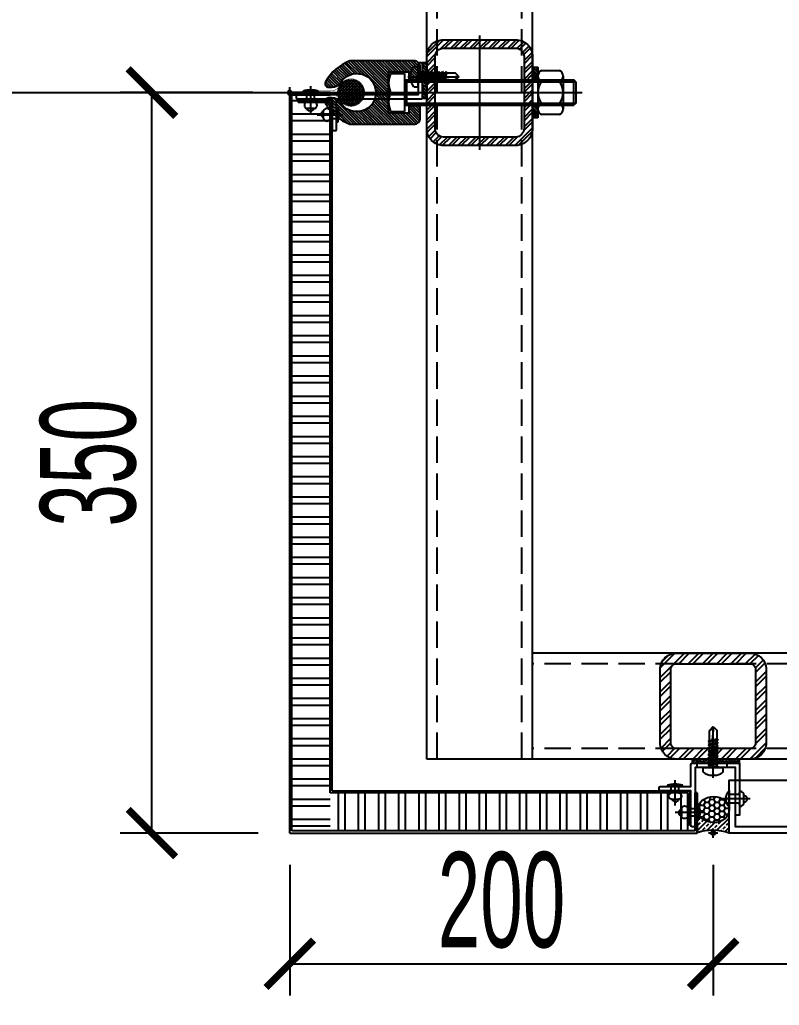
# Model space of a CAD drawing. Extents: x -8792 to 174344, y -43961 to 62816.
# Drawn here: x 98453.8 to 98812.6, y -9368.2 to -8902.4 of the extents above; entities that cross this region are included whole.
import ezdxf
from ezdxf.xclip import XClip

# ---------------------------------------------------------------- set-up
doc = ezdxf.new("R2010")
doc.units = 0
doc.header["$LTSCALE"] = 50
doc.header["$XCLIPFRAME"] = 0
for name, pattern in [('ACAD_ISO10W100', [18, 12, -3, 0, -3]), ('CENTER', [2, 1.25, -0.25, 0.25, -0.25]), ('CENTER2', [28.575, 19.05, -3.175, 3.175, -3.175]), ('CT-Dashdot', [25.4, 12.7, -6.35, 0, -6.35]), ('DASH', [0.35, 0.25, -0.1]), ('DIVIDE', [1.25, 0.5, -0.25, 0, -0.25, 0, -0.25]), ('DOT2', [0.125, 0, -0.125]), ('HIDDEN', [0.375, 0.25, -0.125]), ('JIS_08_15', [17.25, 15, -0.75, 0.75, -0.75])]:
    doc.linetypes.add(name, pattern=pattern)
for name, color, linetype in [('#分隔线', 1, 'JIS_08_15'), ('#标注', 1, 'Continuous'), ('#虚线', 8, 'HIDDEN'), ('#配件', 11, 'Continuous'), ('#铝型材', 3, 'Continuous'), ('#铝板', 2, 'Continuous'), ('-02SZ-GC', 25, 'Continuous'), ('-08SZ-TC', 8, 'Continuous'), ('-10SZ-ZX', 251, 'CENTER'), ('1 轴线 辅助线', 1, 'CENTER'), ('2-会议墙身$0$000-灯膜', 4, 'Continuous'), ('6 附件', 6, 'Continuous'), ('8 填充 焊缝', 8, 'Continuous'), ('A-FLOR-OTLN', 4, 'DOT2'), ('hat', 8, 'Continuous'), ('PJ', 4, 'Continuous'), ('PSC-EPDM', 3, 'Continuous'), ('PSC-mem-extrusions', 1, 'Continuous'), ('PSC-membrane', 2, 'Continuous'), ('PSC-system', 2, 'CT-Dashdot'), ('PSC-thinlines', 4, 'Continuous'), ('STEEL', 34, 'Continuous'), ('TC', 251, 'Continuous'), ('USER', 7, 'Continuous'), ('WA', 34, 'Continuous'), ('XC', 3, 'Continuous'), ('中心线', 1, 'CENTER2'), ('其他', 4, 'Continuous'), ('吊顶', 7, 'Continuous'), ('螺栓钉类', 241, 'Continuous'), ('螺钉', 233, 'Continuous'), ('铝板', 2, 'Continuous')]:
    doc.layers.add(name, color=color, linetype=linetype)
doc.styles.add('JHZX', font='jrs.shx', dxfattribs={"width": 0.6, "bigfont": 'jhz.shx'})
doc.dimstyles.new('JZBZ-15', dxfattribs={"dimscale": 15, "dimtxt": 3, "dimasz": 1.5, "dimexe": 1, "dimexo": 1, "dimgap": 0.5, "dimtad": 1, "dimdec": 0, "dimdsep": 46, "dimtxsty": 'JHZX', "dimblk1": 'ARCHTICK', "dimblk2": 'ARCHTICK', "dimsah": 1, "dimcen": 0, "dimclrd": 1, "dimclre": 1, "dimclrt": 2, "dimadec": 3, "dimazin": 2, "dimtfac": 1, "dimtdec": 0, "dimtix": 1, "dimtmove": 0, "dimatfit": 3, "dimfxl": 0, "dimtolj": 1, "dimlwd": -1, "dimlwe": -1, "dimarcsym": 0})

# ---------------------------------------------------------------- blocks, each defined once
blk = doc.blocks.new('A$Cbd8d7c8c')
at = {"layer": 'A-FLOR-OTLN', "color": 8}
blk.add_lwpolyline([(-22721.25, -15689.87), (-43719.42, -33393.16, 0.413756), (-43991.61, -36560.98, 0.189672), (122158.17, -126683.04, 0.414786), (124666.02, -124719.49), (133885.17, -48361.88, 0.379931), (116453.25, -23207.95, 0.236452)], format="xyb", dxfattribs=at)
at = {"layer": '吊顶', "const_width": 3}
blk.add_lwpolyline([(36525.16, -42886.24, 0.056654), (31389.8, -41079.32), (30859.09, -40957.78, -0.112536), (21289.45, -36343.72, -0.028917), (3039.01, -19971.01, 0.413532), (-633.62, -19953.38), (-31397.94, -50352.84, 0.414781), (-31416.33, -54033.31, 0.170492), (123964.28, -129414.71, 0.412564), (126841.18, -127143.22), (136317.5, -48655.55, 1.269195), (87076.8, -54393.32)], format="xyb", dxfattribs=at)
blk = doc.blocks.new('F40×4')
at = {"layer": '-08SZ-TC', "ltscale": 20}
h = blk.add_hatch(dxfattribs=at)
h.set_pattern_fill('STEEL', color=256, scale=2)
h.set_pattern_definition([(45, (0, -5), (-2.24506, 2.24506), []), (45, (0, -3.4125), (-2.24506, 2.24506), [])])
edge = h.paths.add_edge_path(flags=16)
edge.add_line((-17, 21), (17, 21))
edge.add_arc((17, 17), 4, 0, 90, ccw=False)
edge.add_line((21, 17), (21, -17))
edge.add_arc((17, -17), 4, -90, 0, ccw=False)
edge.add_line((17, -21), (-17, -21))
edge.add_arc((-17, -17), 4, 180, 270, ccw=False)
edge.add_line((-21, -17), (-21, 17))
edge.add_arc((-17, 17), 4, 90, 180, ccw=False)
edge = h.paths.add_edge_path()
edge.add_line((-17, 25), (17, 25))
edge.add_arc((17, 17), 8, 0, 90, ccw=False)
edge.add_line((25, 17), (25, -17))
edge.add_arc((17, -17), 8, -90, 0, ccw=False)
edge.add_line((17, -25), (-17, -25))
edge.add_arc((-17, -17), 8, 180, 270, ccw=False)
edge.add_line((-25, -17), (-25, 17))
edge.add_arc((-17, 17), 8, 90, 180, ccw=False)
at = {"layer": '-02SZ-GC'}
for points in [[(-17, 25), (17, 25, -0.414214), (25, 17), (25, -17, -0.414214), (17, -25), (-17, -25, -0.414214), (-25, -17), (-25, 17, -0.414214)], [(-17, 21), (17, 21, -0.414214), (21, 17), (21, -17, -0.414214), (17, -21), (-17, -21, -0.414214), (-21, -17), (-21, 17, -0.414214)]]:
    blk.add_lwpolyline(points, format="xyb", close=True, dxfattribs=at)
at = {"layer": '-10SZ-ZX', "linetype": 'CENTER', "ltscale": 5}
for p, q in [((0, 27), (0, -27)), ((-27, 0), (27, 0))]:
    blk.add_line(p, q, dxfattribs=at)
blk = doc.blocks.new('20250613.153125')
h = blk.add_hatch()
h.set_pattern_fill('ANSI31', color=8, scale=0.25, angle=-90)
h.set_pattern_definition([(315, (-6075.1913, 23836.0536), (0.561266008, 0.561266008), [])])
h.paths.add_polyline_path([(2.5, -6.5), (0, -6.5), (0, -12), (2.5, -12)])
h.paths.add_polyline_path([(2.5, 12), (0, 12), (0, 6.5), (2.5, 6.5)])
at = {"layer": 'PSC-thinlines'}
h = blk.add_hatch(dxfattribs=at)
h.set_pattern_fill('ANSI31', color=8, scale=0.3, angle=-90, style=0)
h.set_pattern_definition([(315, (-6046.99, 19583.1014), (0.67351921, 0.67351921), [])])
edge = h.paths.add_edge_path()
edge.add_arc((-96.25, -4.25), 1.75, 450, 569.6022)
edge.add_arc((-78.18, 6.03), 22.54, 209.6211, 248.8732)
edge.add_line((-86.3, -15), (-56, -15))
edge.add_arc((-56, -12), 3, 270, 360)
edge.add_line((-53, -12), (-53, -6.25))
edge.add_line((-53, -6.25), (-58.5, -6.25))
edge.add_line((-58.5, -6.25), (-58.5, -9.75))
edge.add_line((-58.5, -9.75), (-68, -9.75))
edge.add_line((-68, -9.75), (-68, 9.75))
edge.add_line((-68, 9.75), (-58.5, 9.75))
edge.add_line((-58.5, 9.75), (-58.5, 6.25))
edge.add_line((-58.5, 6.25), (-53, 6.25))
edge.add_line((-53, 6.25), (-53, 12))
edge.add_arc((-56, 12), 3, 360, 450)
edge.add_line((-56, 15), (-86.3, 15))
edge.add_arc((-78.18, -6.03), 22.54, 111.1268, 150.3789)
edge.add_arc((-96.25, 4.25), 1.75, 150.3978, 270)
edge.add_line((-96.25, 2.5), (-94.82, 2.5))
edge.add_arc((-94.82, 7.5), 5, 270, 327.6076)
edge.add_arc((-83, 0), 9, -147.6076, 147.6076, ccw=False)
edge.add_arc((-94.82, -7.5), 5, 392.3924, 450)
edge.add_line((-94.82, -2.5), (-96.25, -2.5))
h = blk.add_hatch(dxfattribs=at)
h.set_pattern_fill('ANSI37', color=8, scale=0.3, angle=-90, style=0)
h.set_pattern_definition([(315, (-20798.2993, 30841.11475), (0.67351921, 0.67351921), []), (45, (-20798.2993, 30841.11475), (-0.67351921, 0.67351921), [])])
edge = h.paths.add_edge_path()
edge.add_arc((-85.74, 0), 6, 0, 360)
at = {"color": 8}
for p, q in [((0, 12), (2.5, 12)), ((0, -12), (0, 12)), ((2.5, 12), (2.5, -12)), ((4.2, 10.39), (12.8, 10.39)), ((-67.05, 9), (-60.5, 9)), ((-60.5, 9), (-60.5, -9)), ((-60.5, 6), (19.49, 6)), ((-60.5, 6), (-59.55, 5.05)), ((-59.55, 6), (-59.55, -6)), ((-59.55, 5.05), (20.44, 5.05)), ((0, 6.5), (2.5, 6.5)), ((2.5, 7.79), (2.5, -7.79)), ((4.2, 5.19), (12.8, 5.19)), ((14.5, 7.79), (14.5, -7.79)), ((20.44, 5.05), (19.49, 6)), ((19.49, -6), (19.49, 6)), ((20.44, 5.05), (20.44, -5.05)), ((-68, -4.5), (-68, 4.5)), ((-67.05, 0), (-60.5, 0)), ((-67.05, -9), (-60.5, -9)), ((-60.5, -6), (-59.55, -5.05)), ((-60.5, -6), (19.49, -6)), ((-59.55, -5.05), (20.44, -5.05)), ((0, -6.5), (2.5, -6.5)), ((4.2, -5.19), (12.8, -5.19)), ((20.44, -5.05), (19.49, -6)), ((2.5, -12), (0, -12)), ((12.8, -10.39), (4.2, -10.39))]:
    blk.add_line(p, q, dxfattribs=at)
for centre, radius, start, end in [((5.34, 7.79), 2.84, 113.643, 246.357), ((11.66, 7.79), 2.84, 293.643, 66.357), ((-56.87, 4.5), 11.13, 156.1585, 203.8415), ((11.27, 0), 8.77, 143.7273, 216.2727), ((5.73, 0), 8.77, 323.7273, 36.2727), ((-56.87, -4.5), 11.13, 156.1585, 203.8415), ((5.34, -7.79), 2.84, 113.643, 246.357), ((11.66, -7.79), 2.84, 293.643, 66.357)]:
    blk.add_arc(centre, radius, start, end, dxfattribs=at)
at = {"layer": 'PSC-EPDM', "color": 8}
blk.add_circle((-85.74, 0), 6, dxfattribs=at)
at = {"layer": 'PSC-mem-extrusions', "color": 8, "flags": 128}
blk.add_lwpolyline([(-97.77, -5.11, 0.172964), (-86.3, -15), (-56, -15, 0.414214), (-53, -12), (-53, -6.25), (-58.5, -6.25), (-58.5, -9.75), (-68, -9.75), (-68, 9.75), (-58.5, 9.75), (-58.5, 6.25), (-53, 6.25), (-53, 12, 0.414214), (-56, 15), (-86.3, 15, 0.172964), (-97.77, 5.11, 0.575039), (-96.25, 2.5), (-94.82, 2.5, 0.256792), (-90.6, 4.82, -3.442879), (-90.6, -4.82, 0.256792), (-94.82, -2.5), (-96.25, -2.5, 0.575039)], format="xyb", close=True, dxfattribs=at)
at = {"layer": 'PSC-membrane', "color": 8, "const_width": 0.2, "flags": 128}
blk.add_lwpolyline([(-102.84, 1), (-94.36, 1, 0.291942), (-91.64, 2.74, -4.529211), (-91.64, -2.74, 0.291942), (-94.36, -1), (-102.49, -1)], format="xyb", dxfattribs=at)
at = {"layer": 'PSC-system', "color": 8, "linetype": 'ACAD_ISO10W100'}
blk.add_line((-71, 0), (23.44, 0), dxfattribs=at)
blk = doc.blocks.new('cp')
at = {"layer": 'USER'}
h = blk.add_hatch(color=7, dxfattribs=at)
h.paths.add_polyline_path([(0, 0), (1, 0, 0.414214), (0, 1)])
h.paths.add_polyline_path([(0, 0), (-1, 0, 0.414214), (0, -1)])
at = {"layer": 'USER', "color": 7}
for p, q in [((-2.5, 0), (2.5, 0)), ((0, -2.5), (0, 2.5))]:
    blk.add_line(p, q, dxfattribs=at)
blk.add_circle((0, 0), 1, dxfattribs=at)
blk = doc.blocks.new('*U104')
at = {"layer": '中心线', "color": 1, "linetype": 'CENTER', "ltscale": 2.357948}
blk.add_line((0, -4.91), (0, 19.39), dxfattribs=at)
at = {"layer": '其他', "color": 4, "linetype": 'Continuous'}
for p, q in [((-2.4, 12.46), (-0.39, 12.75)), ((-2.4, 10.86), (2.4, 11.54)), ((-2.4, 9.26), (2.4, 9.94)), ((-1.79, 12.81), (-0.37, 13.08)), ((-1.79, 12.11), (0, 12.45)), ((-1.79, 11.21), (1.79, 11.89)), ((-1.79, 10.51), (1.79, 11.19)), ((-1.79, 9.61), (1.79, 10.29)), ((-1.79, 8.91), (1.79, 9.59)), ((0.23, 12.49), (1.79, 12.79)), ((0.34, 13.22), (1.79, 13.49)), ((0.48, 12.87), (2.4, 13.14)), ((-2.4, 7.66), (2.4, 8.34)), ((-2.4, 6.06), (2.4, 6.74)), ((-2.4, 4.46), (2.4, 5.14)), ((-1.79, 8.01), (1.79, 8.69)), ((-1.79, 7.31), (1.79, 7.99)), ((-1.79, 6.41), (1.79, 7.09)), ((-1.79, 5.71), (1.79, 6.39)), ((-1.79, 4.81), (1.79, 5.49)), ((-1.79, 4.11), (1.79, 4.79)), ((-2.4, 2.86), (2.4, 3.54)), ((-2.4, 1.26), (2.4, 1.94)), ((-1.87, 0), (1.79, 0.69)), ((-1.79, 3.21), (1.79, 3.89)), ((-1.79, 2.51), (1.79, 3.19)), ((-1.79, 1.61), (1.79, 2.29)), ((-1.79, 0.91), (1.79, 1.59)), ((0, 0), (2.4, 0.34))]:
    blk.add_line(p, q, dxfattribs=at)
at = {"layer": '螺栓钉类', "linetype": 'Continuous'}
for p, q in [((-0.3, 19), (-1.79, 17.51)), ((-0.37, 13.08), (0.3, 19)), ((0, 19), (-0.3, 19)), ((0, 19), (0.3, 19)), ((0.3, 19), (1.79, 17.51)), ((-1.79, 12.81), (-1.79, 17.51)), ((1.79, 13.49), (1.79, 17.51)), ((-2.4, 12.46), (-1.79, 12.81)), ((-2.4, 12.46), (-1.79, 12.11)), ((-2.4, 10.86), (-1.79, 11.21)), ((-2.4, 10.86), (-1.79, 10.51)), ((-2.4, 9.26), (-1.79, 9.61)), ((-1.79, 11.21), (-1.79, 12.11)), ((-1.79, 9.61), (-1.79, 10.51)), ((1.79, 13.49), (2.4, 13.14)), ((1.79, 12.79), (2.4, 13.14)), ((1.79, 11.89), (1.79, 12.79)), ((1.79, 11.89), (2.4, 11.54)), ((1.79, 11.19), (2.4, 11.54)), ((1.79, 10.29), (1.79, 11.19)), ((1.79, 10.29), (2.4, 9.94)), ((1.79, 9.59), (2.4, 9.94)), ((1.79, 8.69), (1.79, 9.59)), ((-2.4, 9.26), (-1.79, 8.91)), ((-2.4, 7.66), (-1.79, 8.01)), ((-2.4, 7.66), (-1.79, 7.31)), ((-2.4, 6.06), (-1.79, 6.41)), ((-2.4, 6.06), (-1.79, 5.71)), ((-2.4, 4.46), (-1.79, 4.81)), ((-1.79, 8.01), (-1.79, 8.91)), ((-1.79, 6.41), (-1.79, 7.31)), ((-1.79, 4.81), (-1.79, 5.71)), ((1.79, 8.69), (2.4, 8.34)), ((1.79, 7.99), (2.4, 8.34)), ((1.79, 7.09), (1.79, 7.99)), ((1.79, 7.09), (2.4, 6.74)), ((1.79, 6.39), (2.4, 6.74)), ((1.79, 5.49), (1.79, 6.39)), ((1.79, 5.49), (2.4, 5.14)), ((1.79, 4.79), (2.4, 5.14)), ((1.79, 3.89), (1.79, 4.79)), ((-4.75, -2.14), (-4.75, 0)), ((-4.75, 0), (-1.99, 0)), ((-2.4, 4.46), (-1.79, 4.11)), ((-2.4, 2.86), (-1.79, 3.21)), ((-2.4, 2.86), (-1.79, 2.51)), ((-2.4, 1.26), (-1.79, 1.61)), ((-2.4, 1.26), (-1.79, 0.91)), ((-1.99, 0), (2.6, 0)), ((-1.79, 3.21), (-1.79, 4.11)), ((-1.79, 1.61), (-1.79, 2.51)), ((-1.79, 0.2), (-1.79, 0.91)), ((1.79, 3.89), (2.4, 3.54)), ((1.79, 3.19), (2.4, 3.54)), ((1.79, 2.29), (1.79, 3.19)), ((1.79, 2.29), (2.4, 1.94)), ((1.79, 1.59), (2.4, 1.94)), ((1.79, 0.69), (1.79, 1.59)), ((1.79, 0.69), (2.4, 0.34)), ((2.4, 0.2), (2.4, 0.34)), ((2.6, 0), (4.75, 0)), ((-0.4, -3.3), (0.4, -3.3)), ((-0.4, -3.69), (-0.4, -3.3)), ((0.4, -3.69), (0.4, -3.3)), ((4.75, -2.14), (4.75, 0))]:
    blk.add_line(p, q, dxfattribs=at)
for centre, radius, start, end in [((-3.34, 21.9), 4.65, 289.468, 321.5036), ((0.04, 12.89), 0.447, 154.8491, 46.4937), ((-1.99, 0.2), 0.2, 270, 0), ((2.6, 0.2), 0.2, 180, 270), ((0, 4.3), 8, 233.5764, 267.134), ((0, 4.3), 8, 272.866, 306.4236)]:
    blk.add_arc(centre, radius, start, end, dxfattribs=at)
blk = doc.blocks.new('*U328')
at = {"layer": '6 附件', "linetype": 'DIVIDE'}
blk.add_line((0, -6.55), (0, 5.45), dxfattribs=at)
at = {"layer": '6 附件', "linetype": 'ByBlock'}
for p, q in [((-3.5, 2.45), (-3.5, 3.15)), ((-3.5, 3.15), (3.5, 3.15)), ((3.5, 2.45), (-3.5, 2.45)), ((-1.8, -0.55), (-1.8, 2.45)), ((1.8, -0.55), (1.8, 2.45)), ((3.5, 3.15), (3.5, 2.45)), ((-1.8, -0.55), (1.8, -0.55)), ((-1.61, -4.08), (-1.8, -3.55)), ((1.8, -3.55), (-1.8, -3.55)), ((-0.63, -4.8), (-1.61, -4.08)), ((1.8, -3.55), (0.21, -4.8)), ((-0.55, -5.05), (-0.63, -4.8)), ((0.21, -4.8), (-0.55, -5.05))]:
    blk.add_line(p, q, dxfattribs=at)
for centre, radius, start, end in [((0, -7.91), 11.6, 72.4408, 107.5592), ((-1.46, -2.05), 1.54, 102.6804, 257.3196), ((1.46, -2.05), 1.54, 282.6804, 77.3196)]:
    blk.add_arc(centre, radius, start, end, dxfattribs=at)
blk = doc.blocks.new('*U327')
at = {"layer": '6 附件', "linetype": 'DIVIDE'}
blk.add_line((0, -8.05), (0, 5.45), dxfattribs=at)
at = {"layer": '6 附件', "linetype": 'ByBlock'}
for p, q in [((-3.5, 2.45), (-3.5, 3.15)), ((-3.5, 3.15), (3.5, 3.15)), ((3.5, 2.45), (-3.5, 2.45)), ((-1.8, -2.05), (-1.8, 2.45)), ((1.8, -2.05), (1.8, 2.45)), ((3.5, 3.15), (3.5, 2.45)), ((-1.8, -2.05), (1.8, -2.05)), ((-1.61, -5.58), (-1.8, -5.05)), ((1.8, -5.05), (-1.8, -5.05)), ((-0.63, -6.3), (-1.61, -5.58)), ((-0.55, -6.55), (-0.63, -6.3)), ((0.21, -6.3), (-0.55, -6.55)), ((1.8, -5.05), (0.21, -6.3))]:
    blk.add_line(p, q, dxfattribs=at)
for centre, radius, start, end in [((0, -7.91), 11.6, 72.4408, 107.5592), ((-1.46, -3.55), 1.54, 102.6804, 257.3196), ((1.46, -3.55), 1.54, 282.6804, 77.3196)]:
    blk.add_arc(centre, radius, start, end, dxfattribs=at)
blk = doc.blocks.new('A$C09E84542')
at = {"layer": 'hat', "ltscale": 40}
h = blk.add_hatch(dxfattribs=at)
h.set_pattern_fill('ANSI32', color=256)
h.set_pattern_definition([(45, (-2275958.3055, 205986.951), (-3.367596045, 3.367596045), []), (45, (-2275956.0605, 205986.951), (-3.367596045, 3.367596045), [])])
edge = h.paths.add_edge_path()
edge.add_arc((-17.5, -42.5), 7.5, 180, 270, ccw=False)
edge.add_line((-25, -42.5), (-25, -7.5))
edge.add_arc((-17.5, -7.5), 7.5, 90, 180, ccw=False)
edge.add_line((-17.5, 0), (17.5, 0))
edge.add_arc((17.5, -7.5), 7.5, 0, 90, ccw=False)
edge.add_line((25, -7.5), (25, -42.5))
edge.add_arc((17.5, -42.5), 7.5, -90, 0, ccw=False)
edge.add_line((17.5, -50), (-17.5, -50))
edge = h.paths.add_edge_path(flags=16)
edge.add_arc((-17.5, -42.5), 2.5, 180, 270, ccw=False)
edge.add_line((-20, -42.5), (-20, -7.5))
edge.add_arc((-17.5, -7.5), 2.5, 90, 180, ccw=False)
edge.add_line((-17.5, -5), (17.5, -5))
edge.add_arc((17.5, -7.5), 2.5, 0, 90, ccw=False)
edge.add_line((20, -7.5), (20, -42.5))
edge.add_arc((17.5, -42.5), 2.5, -90, 0, ccw=False)
edge.add_line((17.5, -45), (-17.5, -45))
at = {"layer": 'STEEL', "ltscale": 40}
for points in [[(-17.5, -50, -0.414214), (-25, -42.5), (-25, -7.5, -0.414214), (-17.5, 0), (17.5, 0, -0.414214), (25, -7.5), (25, -42.5, -0.414214), (17.5, -50)], [(-17.5, -45, -0.414214), (-20, -42.5), (-20, -7.5, -0.414214), (-17.5, -5), (17.5, -5, -0.414214), (20, -7.5), (20, -42.5, -0.414214), (17.5, -45)]]:
    blk.add_lwpolyline(points, format="xyb", close=True, dxfattribs=at)
blk = doc.blocks.new('jfdm')
h = blk.add_hatch()
h.set_pattern_fill('HONEY', color=0, scale=0.5, style=0)
h.set_pattern_definition([(0, (3e-15, -1.231), (2.38125, 1.374815), [1.5875, -3.175]), (120, (3e-15, -1.231), (-2.38125, 1.374815), [1.5875, -3.175]), (60, (3e-15, -1.231), (3e-07, 2.74963), [-3.175, 1.5875])])
edge = h.paths.add_edge_path()
edge.add_ellipse((7.5, 13.77), major_axis=(0, -7.7), ratio=0.974135, start_angle=0, end_angle=360)
h = blk.add_hatch()
h.set_pattern_fill('ANSI33', color=0, scale=0.5, style=0)
edge = h.paths.add_edge_path()
edge.add_line((7.58, 6.07), (7.5, 6.07))
edge.add_line((7.5, 6.07), (7.38, 6.07))
edge.add_line((7.38, 6.07), (7.26, 6.08))
edge.add_line((7.26, 6.08), (7.14, 6.08))
edge.add_line((7.14, 6.08), (7.02, 6.09))
edge.add_line((7.02, 6.09), (6.9, 6.1))
edge.add_line((6.9, 6.1), (6.78, 6.11))
edge.add_line((6.78, 6.11), (6.66, 6.12))
edge.add_line((6.66, 6.12), (6.55, 6.13))
edge.add_line((6.55, 6.13), (6.43, 6.15))
edge.add_line((6.43, 6.15), (6.31, 6.17))
edge.add_line((6.31, 6.17), (6.19, 6.19))
edge.add_line((6.19, 6.19), (6.07, 6.21))
edge.add_line((6.07, 6.21), (5.96, 6.24))
edge.add_line((5.96, 6.24), (5.84, 6.26))
edge.add_line((5.84, 6.26), (5.72, 6.29))
edge.add_line((5.72, 6.29), (5.61, 6.32))
edge.add_line((5.61, 6.32), (5.49, 6.35))
edge.add_line((5.49, 6.35), (5.38, 6.39))
edge.add_line((5.38, 6.39), (5.26, 6.42))
edge.add_line((5.26, 6.42), (5.15, 6.46))
edge.add_line((5.15, 6.46), (5.04, 6.5))
edge.add_line((5.04, 6.5), (4.92, 6.54))
edge.add_line((4.92, 6.54), (4.81, 6.58))
edge.add_line((4.81, 6.58), (4.7, 6.63))
edge.add_line((4.7, 6.63), (4.59, 6.68))
edge.add_line((4.59, 6.68), (4.48, 6.72))
edge.add_line((4.48, 6.72), (4.37, 6.77))
edge.add_line((4.37, 6.77), (4.26, 6.83))
edge.add_line((4.26, 6.83), (4.15, 6.88))
edge.add_line((4.15, 6.88), (4.05, 6.94))
edge.add_line((4.05, 6.94), (3.94, 6.99))
edge.add_line((3.94, 6.99), (3.84, 7.05))
edge.add_line((3.84, 7.05), (3.73, 7.11))
edge.add_line((3.73, 7.11), (3.63, 7.18))
edge.add_line((3.63, 7.18), (3.53, 7.24))
edge.add_line((3.53, 7.24), (3.43, 7.31))
edge.add_line((3.43, 7.31), (3.33, 7.37))
edge.add_line((3.33, 7.37), (3.23, 7.44))
edge.add_line((3.23, 7.44), (3.13, 7.51))
edge.add_line((3.13, 7.51), (3.03, 7.59))
edge.add_line((3.03, 7.59), (2.94, 7.66))
edge.add_line((2.94, 7.66), (2.84, 7.73))
edge.add_line((2.84, 7.73), (2.75, 7.81))
edge.add_line((2.75, 7.81), (2.66, 7.89))
edge.add_line((2.66, 7.89), (2.57, 7.97))
edge.add_line((2.57, 7.97), (2.48, 8.05))
edge.add_line((2.48, 8.05), (2.39, 8.13))
edge.add_line((2.39, 8.13), (2.3, 8.22))
edge.add_line((2.3, 8.22), (2.22, 8.3))
edge.add_line((2.22, 8.3), (2.13, 8.39))
edge.add_line((2.13, 8.39), (2.05, 8.48))
edge.add_line((2.05, 8.48), (1.97, 8.57))
edge.add_line((1.97, 8.57), (1.89, 8.66))
edge.add_line((1.89, 8.66), (1.81, 8.75))
edge.add_line((1.81, 8.75), (1.73, 8.85))
edge.add_line((1.73, 8.85), (1.66, 8.94))
edge.add_line((1.66, 8.94), (1.58, 9.04))
edge.add_line((1.58, 9.04), (1.51, 9.14))
edge.add_line((1.51, 9.14), (1.44, 9.24))
edge.add_line((1.44, 9.24), (1.37, 9.33))
edge.add_line((1.37, 9.33), (1.3, 9.44))
edge.add_line((1.3, 9.44), (1.24, 9.54))
edge.add_line((1.24, 9.54), (1.17, 9.64))
edge.add_line((1.17, 9.64), (1.11, 9.75))
edge.add_line((1.11, 9.75), (1.05, 9.85))
edge.add_line((1.05, 9.85), (0.98, 9.96))
edge.add_line((0.98, 9.96), (0.93, 10.06))
edge.add_line((0.93, 10.06), (0.87, 10.17))
edge.add_line((0.87, 10.17), (0.81, 10.28))
edge.add_line((0.81, 10.28), (0.76, 10.39))
edge.add_line((0.76, 10.39), (0.71, 10.5))
edge.add_line((0.71, 10.5), (0.66, 10.61))
edge.add_line((0.66, 10.61), (0.61, 10.73))
edge.add_line((0.61, 10.73), (0.57, 10.84))
edge.add_line((0.57, 10.84), (0.52, 10.95))
edge.add_line((0.52, 10.95), (0.48, 11.07))
edge.add_line((0.48, 11.07), (0.44, 11.18))
edge.add_line((0.44, 11.18), (0.4, 11.3))
edge.add_line((0.4, 11.3), (0.36, 11.41))
edge.add_line((0.36, 11.41), (0.32, 11.53))
edge.add_line((0.32, 11.53), (0.29, 11.65))
edge.add_line((0.29, 11.65), (0.26, 11.77))
edge.add_line((0.26, 11.77), (0.23, 11.89))
edge.add_line((0.23, 11.89), (0.2, 12.01))
edge.add_line((0.2, 12.01), (0.17, 12.13))
edge.add_line((0.17, 12.13), (0.15, 12.25))
edge.add_line((0.15, 12.25), (0.13, 12.37))
edge.add_line((0.13, 12.37), (0.1, 12.49))
edge.add_line((0.1, 12.49), (0.09, 12.61))
edge.add_line((0.09, 12.61), (0.07, 12.73))
edge.add_line((0.07, 12.73), (0.05, 12.85))
edge.add_line((0.05, 12.85), (0.04, 12.97))
edge.add_line((0.04, 12.97), (0.03, 13.1))
edge.add_line((0.03, 13.1), (0.02, 13.22))
edge.add_line((0.02, 13.22), (0.01, 13.34))
edge.add_line((0.01, 13.34), (0.01, 13.46))
edge.add_line((0.01, 13.46), (0, 13.59))
edge.add_line((0, 13.59), (0, 13.71))
edge.add_line((0, 13.71), (0, 13.77))
edge.add_line((0, 13.77), (0, 13.77))
edge.add_line((0, 13.77), (0, 0))
edge.add_arc((7.5, -17.11), 18.68, 66.3327, 113.6673, ccw=False)
edge.add_line((15, 0), (15, 13.77))
edge.add_line((15, 13.77), (15, 13.69))
edge.add_line((15, 13.69), (15, 13.62))
edge.add_line((15, 13.62), (15, 13.54))
edge.add_line((15, 13.54), (14.99, 13.46))
edge.add_line((14.99, 13.46), (14.99, 13.38))
edge.add_line((14.99, 13.38), (14.99, 13.31))
edge.add_line((14.99, 13.31), (14.98, 13.23))
edge.add_line((14.98, 13.23), (14.98, 13.15))
edge.add_line((14.98, 13.15), (14.97, 13.07))
edge.add_line((14.97, 13.07), (14.96, 13))
edge.add_line((14.96, 13), (14.95, 12.92))
edge.add_line((14.95, 12.92), (14.95, 12.84))
edge.add_line((14.95, 12.84), (14.94, 12.77))
edge.add_line((14.94, 12.77), (14.93, 12.69))
edge.add_line((14.93, 12.69), (14.91, 12.61))
edge.add_line((14.91, 12.61), (14.9, 12.54))
edge.add_line((14.9, 12.54), (14.89, 12.46))
edge.add_line((14.89, 12.46), (14.88, 12.38))
edge.add_line((14.88, 12.38), (14.86, 12.31))
edge.add_line((14.86, 12.31), (14.85, 12.23))
edge.add_line((14.85, 12.23), (14.83, 12.15))
edge.add_line((14.83, 12.15), (14.82, 12.08))
edge.add_line((14.82, 12.08), (14.8, 12))
edge.add_line((14.8, 12), (14.78, 11.93))
edge.add_line((14.78, 11.93), (14.76, 11.85))
edge.add_line((14.76, 11.85), (14.74, 11.78))
edge.add_line((14.74, 11.78), (14.72, 11.7))
edge.add_line((14.72, 11.7), (14.7, 11.63))
edge.add_line((14.7, 11.63), (14.68, 11.55))
edge.add_line((14.68, 11.55), (14.66, 11.48))
edge.add_line((14.66, 11.48), (14.64, 11.41))
edge.add_line((14.64, 11.41), (14.61, 11.33))
edge.add_line((14.61, 11.33), (14.59, 11.26))
edge.add_line((14.59, 11.26), (14.56, 11.19))
edge.add_line((14.56, 11.19), (14.54, 11.11))
edge.add_line((14.54, 11.11), (14.51, 11.04))
edge.add_line((14.51, 11.04), (14.49, 10.97))
edge.add_line((14.49, 10.97), (14.46, 10.9))
edge.add_line((14.46, 10.9), (14.43, 10.82))
edge.add_line((14.43, 10.82), (14.4, 10.75))
edge.add_line((14.4, 10.75), (14.37, 10.68))
edge.add_line((14.37, 10.68), (14.34, 10.61))
edge.add_line((14.34, 10.61), (14.31, 10.54))
edge.add_line((14.31, 10.54), (14.28, 10.47))
edge.add_line((14.28, 10.47), (14.24, 10.4))
edge.add_line((14.24, 10.4), (14.21, 10.33))
edge.add_line((14.21, 10.33), (14.18, 10.26))
edge.add_line((14.18, 10.26), (14.14, 10.19))
edge.add_line((14.14, 10.19), (14.11, 10.12))
edge.add_line((14.11, 10.12), (14.07, 10.06))
edge.add_line((14.07, 10.06), (14.03, 9.99))
edge.add_line((14.03, 9.99), (14, 9.92))
edge.add_line((14, 9.92), (13.96, 9.85))
edge.add_line((13.96, 9.85), (13.92, 9.79))
edge.add_line((13.92, 9.79), (13.88, 9.72))
edge.add_line((13.88, 9.72), (13.84, 9.66))
edge.add_line((13.84, 9.66), (13.8, 9.59))
edge.add_line((13.8, 9.59), (13.76, 9.53))
edge.add_line((13.76, 9.53), (13.71, 9.46))
edge.add_line((13.71, 9.46), (13.67, 9.4))
edge.add_line((13.67, 9.4), (13.63, 9.33))
edge.add_line((13.63, 9.33), (13.59, 9.27))
edge.add_line((13.59, 9.27), (13.54, 9.21))
edge.add_line((13.54, 9.21), (13.5, 9.15))
edge.add_line((13.5, 9.15), (13.45, 9.08))
edge.add_line((13.45, 9.08), (13.4, 9.02))
edge.add_line((13.4, 9.02), (13.36, 8.96))
edge.add_line((13.36, 8.96), (13.31, 8.9))
edge.add_line((13.31, 8.9), (13.26, 8.84))
edge.add_line((13.26, 8.84), (13.21, 8.78))
edge.add_line((13.21, 8.78), (13.16, 8.72))
edge.add_line((13.16, 8.72), (13.11, 8.67))
edge.add_line((13.11, 8.67), (13.06, 8.61))
edge.add_line((13.06, 8.61), (13.01, 8.55))
edge.add_line((13.01, 8.55), (12.96, 8.49))
edge.add_line((12.96, 8.49), (12.91, 8.44))
edge.add_line((12.91, 8.44), (12.86, 8.38))
edge.add_line((12.86, 8.38), (12.8, 8.33))
edge.add_line((12.8, 8.33), (12.75, 8.27))
edge.add_line((12.75, 8.27), (12.7, 8.22))
edge.add_line((12.7, 8.22), (12.64, 8.16))
edge.add_line((12.64, 8.16), (12.59, 8.11))
edge.add_line((12.59, 8.11), (12.53, 8.06))
edge.add_line((12.53, 8.06), (12.47, 8.01))
edge.add_line((12.47, 8.01), (12.42, 7.96))
edge.add_line((12.42, 7.96), (12.36, 7.91))
edge.add_line((12.36, 7.91), (12.3, 7.86))
edge.add_line((12.3, 7.86), (12.24, 7.81))
edge.add_line((12.24, 7.81), (12.18, 7.76))
edge.add_line((12.18, 7.76), (12.13, 7.71))
edge.add_line((12.13, 7.71), (12.07, 7.66))
edge.add_line((12.07, 7.66), (12.01, 7.62))
edge.add_line((12.01, 7.62), (11.94, 7.57))
edge.add_line((11.94, 7.57), (11.88, 7.52))
edge.add_line((11.88, 7.52), (11.82, 7.48))
edge.add_line((11.82, 7.48), (11.76, 7.43))
edge.add_line((11.76, 7.43), (11.7, 7.39))
edge.add_line((11.7, 7.39), (11.64, 7.35))
edge.add_line((11.64, 7.35), (11.57, 7.31))
edge.add_line((11.57, 7.31), (11.51, 7.26))
edge.add_line((11.51, 7.26), (11.44, 7.22))
edge.add_line((11.44, 7.22), (11.38, 7.18))
edge.add_line((11.38, 7.18), (11.32, 7.14))
edge.add_line((11.32, 7.14), (11.25, 7.1))
edge.add_line((11.25, 7.1), (11.18, 7.06))
edge.add_line((11.18, 7.06), (11.12, 7.03))
edge.add_line((11.12, 7.03), (11.05, 6.99))
edge.add_line((11.05, 6.99), (10.99, 6.95))
edge.add_line((10.99, 6.95), (10.92, 6.92))
edge.add_line((10.92, 6.92), (10.85, 6.88))
edge.add_line((10.85, 6.88), (10.78, 6.85))
edge.add_line((10.78, 6.85), (10.72, 6.81))
edge.add_line((10.72, 6.81), (10.65, 6.78))
edge.add_line((10.65, 6.78), (10.58, 6.75))
edge.add_line((10.58, 6.75), (10.51, 6.72))
edge.add_line((10.51, 6.72), (10.44, 6.69))
edge.add_line((10.44, 6.69), (10.37, 6.66))
edge.add_line((10.37, 6.66), (10.3, 6.63))
edge.add_line((10.3, 6.63), (10.23, 6.6))
edge.add_line((10.23, 6.6), (10.16, 6.57))
edge.add_line((10.16, 6.57), (10.09, 6.54))
edge.add_line((10.09, 6.54), (10.02, 6.52))
edge.add_line((10.02, 6.52), (9.95, 6.49))
edge.add_line((9.95, 6.49), (9.88, 6.47))
edge.add_line((9.88, 6.47), (9.8, 6.44))
edge.add_line((9.8, 6.44), (9.73, 6.42))
edge.add_line((9.73, 6.42), (9.66, 6.4))
edge.add_line((9.66, 6.4), (9.59, 6.38))
edge.add_line((9.59, 6.38), (9.51, 6.35))
edge.add_line((9.51, 6.35), (9.44, 6.33))
edge.add_line((9.44, 6.33), (9.37, 6.31))
edge.add_line((9.37, 6.31), (9.29, 6.3))
edge.add_line((9.29, 6.3), (9.22, 6.28))
edge.add_line((9.22, 6.28), (9.15, 6.26))
edge.add_line((9.15, 6.26), (9.07, 6.24))
edge.add_line((9.07, 6.24), (9, 6.23))
edge.add_line((9, 6.23), (8.93, 6.21))
edge.add_line((8.93, 6.21), (8.85, 6.2))
edge.add_line((8.85, 6.2), (8.78, 6.18))
edge.add_line((8.78, 6.18), (8.7, 6.17))
edge.add_line((8.7, 6.17), (8.63, 6.16))
edge.add_line((8.63, 6.16), (8.55, 6.15))
edge.add_line((8.55, 6.15), (8.48, 6.14))
edge.add_line((8.48, 6.14), (8.4, 6.13))
edge.add_line((8.4, 6.13), (8.33, 6.12))
edge.add_line((8.33, 6.12), (8.25, 6.11))
edge.add_line((8.25, 6.11), (8.18, 6.1))
edge.add_line((8.18, 6.1), (8.1, 6.1))
edge.add_line((8.1, 6.1), (8.03, 6.09))
edge.add_line((8.03, 6.09), (7.95, 6.09))
edge.add_line((7.95, 6.09), (7.88, 6.08))
edge.add_line((7.88, 6.08), (7.8, 6.08))
edge.add_line((7.8, 6.08), (7.73, 6.07))
edge.add_line((7.73, 6.07), (7.65, 6.07))
edge.add_line((7.65, 6.07), (7.58, 6.07))
blk.add_arc((7.5, -17.11), 18.68, 66.3327, 113.6673)
blk.add_ellipse((7.5, 13.77), major_axis=(0, -7.7), ratio=0.974135)
blk = doc.blocks.new('瞄准点')
h = blk.add_hatch(color=1)
h.paths.add_polyline_path([(0, -1), (0, 0), (-1, 0, 0.414214)])
h.paths.add_polyline_path([(1, 0, 0.414214), (0, 1), (0, 0)])
at = {"color": 1}
for p, q in [((1, 0), (-1, 0)), ((0, 1), (0, -1))]:
    blk.add_line(p, q, dxfattribs=at)
blk.add_circle((0, 0), 1, dxfattribs=at)
at = {"layer": '1 轴线 辅助线', "color": 1, "linetype": 'CENTER', "ltscale": 0.2}
for p, q in [((2.23, 0), (-2.23, 0)), ((0, -2.23), (0, 2.23))]:
    blk.add_line(p, q, dxfattribs=at)
blk = doc.blocks.new('*U287')
at = {"layer": '#分隔线', "ltscale": 0.3}
blk.add_line((9.91, 0), (-2.88, 0), dxfattribs=at)
at = {"layer": '#配件', "linetype": 'ByBlock'}
for p, q in [((0, 3.82), (0, -3.82)), ((5, 2), (0, 2)), ((5, 2), (5, 3)), ((5, -2), (0, -2)), ((5, -3), (5, -2))]:
    blk.add_line(p, q, dxfattribs=at)
blk.add_lwpolyline([(5, 3), (5.58, 3.67), (6.83, 2.56), (6.83, 0), (6.83, -2.56), (5.58, -3.67), (5, -3)], dxfattribs=at)
for centre, radius, start, end in [((3.47, 0), 5.16, 132.1962, 227.8038), ((-3.64, 0), 2.44, 329.4329, 30.5671), ((7.22, 0), 1.4, 254.1304, 105.8696)]:
    blk.add_arc(centre, radius, start, end, dxfattribs=at)
blk = doc.blocks.new('A$C72e0b4f3')
at = {"layer": '8 填充 焊缝'}
h = blk.add_hatch(dxfattribs=at)
h.set_pattern_fill('ANSI38', color=256, scale=0.3, angle=90.0021, style=0)
h.set_pattern_definition([(135.0021289, (-90135.2474, -57071.79415), (-0.673494183, -0.673544235), []), (225.0021289, (-90135.2474, -57071.79415), (-0.6734441305, -2.020582652), [2.38125, -1.42875])])
h.paths.add_polyline_path([(2658.12, -2.87), (2658.12, 14.29), (2660.12, 14.29), (2660.12, -2.87)])
h = blk.add_hatch(dxfattribs=at)
h.set_pattern_fill('ANSI38', color=256, scale=0.3, angle=180.0021, style=0)
h.set_pattern_definition([(225.00212895, (-69561.6396, -95390.5099), (0.673544235, -0.6734941826), []), (315.00212895, (-69561.6396, -95390.5099), (2.020582652, -0.6734441305), [2.38125, -1.42875])])
h.paths.add_polyline_path([(2807.96, -315), (2785.45, -315), (2785.45, -317), (2807.96, -317)])
at = {"layer": 'TC', "ltscale": 0.5}
h = blk.add_hatch(dxfattribs=at)
h.set_pattern_fill('ANSI32', color=256, scale=2, angle=135, style=0)
h.set_pattern_definition([(180, (-892.002, -349), (-9e-16, -9.525), []), (180, (-895.177, -345.825), (-9e-16, -9.525), [])])
h.paths.add_polyline_path([(-892, 169), (-874, 169), (-874, 1), (-892, 1)])
h.paths.add_polyline_path([(-654, 169), (-672, 169), (-672, -49), (-654, -49)])
h.paths.add_polyline_path([(2614.45, -3), (2596.45, -3), (2596.45, -349), (2614.45, -349)])
h = blk.add_hatch(dxfattribs=at)
h.set_pattern_fill('ANSI32', color=256, scale=2, angle=45, style=0)
h.set_pattern_definition([(90, (-1579.601, -349), (-9.525, 0), []), (90, (-1576.426, -345.825), (-9.525, 0), [])])
h.paths.add_polyline_path([(-892, 19), (-1579.6, 19), (-1579.6, 1), (-892, 1)])
h.paths.add_polyline_path([(-654, -31), (-349, -31), (-349, -49), (-654, -49)])
h.paths.add_polyline_path([(2785.24, -349), (2614.45, -349), (2614.45, -331), (2785.24, -331)])
at = {"layer": '#虚线', "color": 8, "linetype": 'DASH'}
for p, q in [((2665.12, -315, 0), (2665.12, 185, 0)), ((2705.12, -315, 0), (2705.12, 185, 0)), ((3755.45, -270.09), (2710.12, -270)), ((3755.45, -310.09), (2710.12, -310))]:
    blk.add_line(p, q, dxfattribs=at)
at = {"layer": '#铝型材'}
blk.add_lwpolyline([(2787.94, -317), (2807.96, -317), (2807.96, -341.49), (2805.96, -341.49), (2805.96, -319), (2787.94, -319)], close=True, dxfattribs=at)
at = {"layer": '#铝板'}
for p, q in [((2595.45, -350), (2595.45, 0)), ((2596.45, -349), (2596.45, -1))]:
    blk.add_line(p, q, dxfattribs=at)
at = {"layer": '#铝板', "color": 6}
for p, q in [((2614.45, -1), (2614.45, 0)), ((2614.45, 0), (2614.45, -1)), ((2614.45, -331), (2614.45, -4.5)), ((2615.45, -330), (2615.45, -3.5))]:
    blk.add_line(p, q, dxfattribs=at)
at = {"layer": '#铝板'}
for points in [[(7373.34, -350), (2802.96, -350), (2802.96, -325), (7373.34, -325)], [(7373.34, -347), (2805.96, -347), (2805.96, -325)]]:
    blk.add_lwpolyline(points, dxfattribs=at)
at = {"layer": '2-会议墙身$0$000-灯膜'}
blk.add_line((-396.4, 0), (2655.15, 0), dxfattribs=at)
at = {"layer": '6 附件'}
for points in [[(2658.12, -2.87), (2658.12, 14.29), (2660.12, 14.29), (2660.12, -2.87)], [(2807.96, -315), (2785.45, -315), (2785.45, -317), (2807.96, -317)]]:
    blk.add_lwpolyline(points, close=True, dxfattribs=at)
at = {"layer": 'WA'}
for p, q in [((2660.12, -315, 0), (2660.12, 185, 0)), ((2710.12, -315, 0), (2710.12, 185, 0)), ((3755.45, -265.09), (2710.12, -265)), ((3755.45, -315.09), (2660.12, -315))]:
    blk.add_line(p, q, dxfattribs=at)
at = {"layer": 'XC'}
for points in [[(2615.45, -17.5, 0.414214), (2615.95, -18), (2616.95, -18, 0.414213), (2617.45, -17.5), (2617.45, -11), (2617.15, -10.5), (2617.45, -10), (2617.45, -3), (2657.62, -3, 0.414214), (2658.12, -2.5), (2658.12, 13.5, 0.414214), (2657.62, 14), (2656.62, 14, 0.414214), (2656.12, 13.5), (2656.12, 8), (2656.42, 7.5), (2656.12, 7), (2656.12, -1), (2605.95, -1), (2605.45, -1.3), (2604.95, -1), (2598.95, -1, 0.414214), (2598.45, -1.5), (2598.45, -2.5, 0.414214), (2598.95, -3), (2615.45, -3)], [(2770.45, -330, -0.414214), (2769.95, -329.5), (2769.95, -328.5, -0.414213), (2770.45, -328), (2776.95, -328), (2777.45, -328.3), (2777.95, -328), (2784.95, -328), (2784.95, -317.5, -0.414214), (2785.45, -317), (2801.45, -317, -0.414214), (2801.95, -317.5), (2801.95, -318.5, -0.414214), (2801.45, -319), (2795.95, -319), (2795.45, -318.7), (2794.95, -319), (2786.95, -319), (2786.95, -339.5), (2786.65, -340), (2786.95, -340.5), (2786.95, -346.5, -0.414214), (2786.45, -347), (2785.45, -347, -0.414214), (2784.95, -346.5), (2784.95, -330)]]:
    blk.add_lwpolyline(points, format="xyb", close=True, dxfattribs=at)
at = {"layer": '铝板'}
for p, q in [((2614.45, 0), (2595.45, 0)), ((2595.45, 0), (2614.45, 0)), ((2596.45, -1), (2614.45, -1)), ((2614.45, -1), (2596.45, -1)), ((2614.45, -1), (2614.45, 0)), ((2614.45, 0), (2614.45, -1)), ((2786.95, -349), (2786.95, -331)), ((2786.95, -331), (2787.95, -331)), ((2787.95, -331), (2786.95, -331)), ((2786.95, -331), (2786.95, -349)), ((2787.95, -331), (2787.95, -350)), ((2787.95, -350), (2787.95, -331)), ((2786.95, -349), (2596.45, -349)), ((2595.45, -350), (2787.95, -350))]:
    blk.add_line(p, q, dxfattribs=at)
at = {"layer": '铝板', "color": 6}
for p, q in [((2599.45, -4.5), (2599.45, -3.5)), ((2599.45, -3.5), (2615.45, -3.5)), ((2615.45, -3.5), (2599.45, -3.5)), ((2599.45, -3.5), (2599.45, -4.5)), ((2614.45, -4.5), (2599.45, -4.5)), ((2599.45, -4.5), (2614.45, -4.5)), ((2615.45, -330), (2784.45, -330)), ((2784.45, -346), (2784.45, -330)), ((2784.45, -330), (2784.45, -346)), ((2783.45, -331), (2614.45, -331)), ((2783.45, -331), (2783.45, -346)), ((2783.45, -346), (2783.45, -331)), ((2783.45, -346), (2784.45, -346)), ((2784.45, -346), (2783.45, -346))]:
    blk.add_line(p, q, dxfattribs=at)
blk.add_blockref('F40×4', (2685.12, 0, 0))
at = {"ltscale": 10}
blk.add_blockref('20250613.153125', (2710.11, 0, 0), dxfattribs=at)
at = {"rotation": 180}
blk.add_blockref('A$C09E84542', (2795.45, -315), dxfattribs=at)
at = {"layer": '1 轴线 辅助线'}
blk.add_blockref('瞄准点', (2795.45, -350), dxfattribs=at)
at = {"layer": '6 附件'}
blk.add_blockref('*U327', (2605.33, -2.45), dxfattribs=at)
at = {"layer": '6 附件', "rotation": 269.99987127246}
blk.add_blockref('*U328', (2615, -10.5), dxfattribs=at)
at = {"layer": '6 附件', "xscale": -1}
for name, p, rotation in [('*U328', (2777.45, -330.45), 0.0001287275399075583), ('*U327', (2785.5, -340.12), 270)]:
    blk.add_blockref(name, p, dxfattribs=dict(at, rotation=rotation))
at = {"layer": 'PJ', "color": 8, "ltscale": 10, "yscale": 0.7999999999968962, "rotation": 359.3659973568308}
blk.add_blockref('jfdm', (2787.96, -349.83), dxfattribs=at)
at = {"layer": 'USER', "xscale": -1, "rotation": 270}
blk.add_blockref('cp', (2595.45, 0), dxfattribs=at)
at = {"layer": '螺栓钉类', "xscale": -1, "rotation": 270}
blk.add_blockref('*U104', (2656.12, 7.51, 0), dxfattribs=at)
at = {"layer": '螺栓钉类'}
blk.add_blockref('*U104', (2795.47, -319), dxfattribs=at)
at = {"layer": '螺钉'}
blk.add_blockref('*U287', (2802.96, -333.83), dxfattribs=at)
blk = doc.blocks.new('_ARCHTICK')
at = {"color": 0, "linetype": 'ByBlock', "const_width": 0.15}
blk.add_lwpolyline([(-0.5, -0.5), (0.5, 0.5)], dxfattribs=at)
blk = doc.blocks.new('*D319')
at = {"layer": '#标注', "color": 1, "ltscale": 10, "transparency": 16777216}
for p, q in [((98581.38, -9301.81), (98581.38, -9363.6)), ((98781.38, -9301.81), (98781.38, -9363.6)), ((98581.38, -9348.6), (98781.38, -9348.6))]:
    blk.add_line(p, q, dxfattribs=at)
at = {"layer": 'Defpoints', "color": 0, "ltscale": 10, "transparency": 16777216}
for p in [(98581.38, -9286.81), (98781.38, -9286.81), (98781.38, -9348.6)]:
    blk.add_point(p, dxfattribs=at)
at = {"layer": '#标注', "color": 1, "ltscale": 10, "transparency": 16777216, "xscale": 22.5, "yscale": 22.5, "zscale": 22.5, "rotation": 180}
blk.add_blockref('_ARCHTICK', (98581.38, -9348.6), dxfattribs=at)
at = {"layer": '#标注', "color": 1, "ltscale": 10, "transparency": 16777216, "xscale": 22.5, "yscale": 22.5, "zscale": 22.5}
blk.add_blockref('_ARCHTICK', (98781.38, -9348.6), dxfattribs=at)
at = {"layer": '#标注', "color": 2, "ltscale": 10, "transparency": 16777216, "insert": (98681.38, -9318.6), "char_height": 45, "attachment_point": 5, "style": 'JHZX'}
blk.add_mtext('\\A1;200', dxfattribs=at)
blk = doc.blocks.new('*D320')
at = {"layer": '#标注', "color": 1, "ltscale": 10, "transparency": 16777216}
for p, q in [((98781.38, -9301.81), (98781.38, -9363.6)), ((99099.16, -9301.81), (99099.16, -9363.6)), ((98781.38, -9348.6), (99099.16, -9348.6))]:
    blk.add_line(p, q, dxfattribs=at)
at = {"layer": 'Defpoints', "color": 0, "ltscale": 10, "transparency": 16777216}
for p in [(98781.38, -9286.81), (99099.16, -9286.81), (99099.16, -9348.6)]:
    blk.add_point(p, dxfattribs=at)
at = {"layer": '#标注', "color": 1, "ltscale": 10, "transparency": 16777216, "xscale": 22.5, "yscale": 22.5, "zscale": 22.5, "rotation": 180}
blk.add_blockref('_ARCHTICK', (98781.38, -9348.6), dxfattribs=at)
at = {"layer": '#标注', "color": 1, "ltscale": 10, "transparency": 16777216, "xscale": 22.5, "yscale": 22.5, "zscale": 22.5}
blk.add_blockref('_ARCHTICK', (99099.16, -9348.6), dxfattribs=at)
at = {"layer": '#标注', "color": 2, "ltscale": 10, "transparency": 16777216, "insert": (98940.27, -9318.6), "char_height": 45, "attachment_point": 5, "style": 'JHZX'}
blk.add_mtext('\\A1;DIM', dxfattribs=at)
blk = doc.blocks.new('*D322')
at = {"layer": '#标注', "color": 1, "ltscale": 10, "transparency": 16777216}
for p, q in [((98563.88, -8936.81), (98501.26, -8936.81)), ((98516.26, -9286.81), (98516.26, -8936.81)), ((98566.38, -9286.81), (98501.26, -9286.81))]:
    blk.add_line(p, q, dxfattribs=at)
at = {"layer": 'Defpoints', "color": 0, "ltscale": 10, "transparency": 16777216}
for p in [(98516.26, -8936.81), (98578.88, -8936.81), (98581.38, -9286.81)]:
    blk.add_point(p, dxfattribs=at)
at = {"layer": '#标注', "color": 1, "ltscale": 10, "transparency": 16777216, "xscale": 22.5, "yscale": 22.5, "zscale": 22.5}
for p, rotation in [((98516.26, -8936.81), 90), ((98516.26, -9286.81), 270)]:
    blk.add_blockref('_ARCHTICK', p, dxfattribs=dict(at, rotation=rotation))
at = {"layer": '#标注', "color": 2, "ltscale": 10, "transparency": 16777216, "insert": (98486.26, -9111.81), "char_height": 45, "attachment_point": 5, "rotation": 90, "style": 'JHZX'}
blk.add_mtext('\\A1;350', dxfattribs=at)

msp = doc.modelspace()

# ---------------------------------------------------------------- block references
at = {"ltscale": 10}
ref = msp.add_blockref('A$Cbd8d7c8c', (-20242.468, 78224.561), dxfattribs=at)
XClip(ref).set_block_clipping_path([(33737.5024453482, -58253.8739175466), (58527.5008306247, -28195.842069268)])
ref = msp.add_blockref('A$Cbd8d7c8c', (22321.982, 94074.685), dxfattribs=at)
XClip(ref).set_block_clipping_path([(76291.0063025201, -72283.9918497168), (103268.9259821397, -47877.3086105986)])
ref = msp.add_blockref('A$C72e0b4f3', (97033.054, -8936.81), dxfattribs=at)
XClip(ref).set_block_clipping_path([(-2823.889841313, -2118.0011099379), (-254.0148247246, 1437.8975418743)])
ref = msp.add_blockref('A$C72e0b4f3', (95985.923, -8936.81), dxfattribs=at)
XClip(ref).set_block_clipping_path([(851.7057187119, -2109.0685101723), (3113.2405753451, 1437.8975418743)])

# ---------------------------------------------------------------- next in the draw order: dimensions: what is measured, and where the dimension line sits
at = {"layer": '#标注', "ltscale": 10}
dim = msp.add_linear_dim(base=(98516.261, -8936.81), p1=(98581.378, -9286.81), p2=(98578.878, -8936.81), angle=90, dimstyle='JZBZ-15', dxfattribs=at)
dim.commit()
dim.dimension.update_dxf_attribs({"geometry": '*D322', "text_midpoint": (98486.261, -9111.81)})
dim = msp.add_linear_dim(base=(98781.378, -9348.598), p1=(98581.378, -9286.81), p2=(98781.378, -9286.81), dimstyle='JZBZ-15', dxfattribs=at)
dim.commit()
dim.dimension.update_dxf_attribs({"geometry": '*D319', "text_midpoint": (98681.378, -9318.598)})
dim = msp.add_linear_dim(base=(99099.164, -9348.598), p1=(98781.378, -9286.81), p2=(99099.164, -9286.81), text='DIM', dimstyle='JZBZ-15', override={"dimtmove": 1}, dxfattribs=at)
dim.commit()
dim.dimension.update_dxf_attribs({"geometry": '*D320', "text_midpoint": (98940.271, -9318.598)})

doc.saveas('drawing.dxf')
